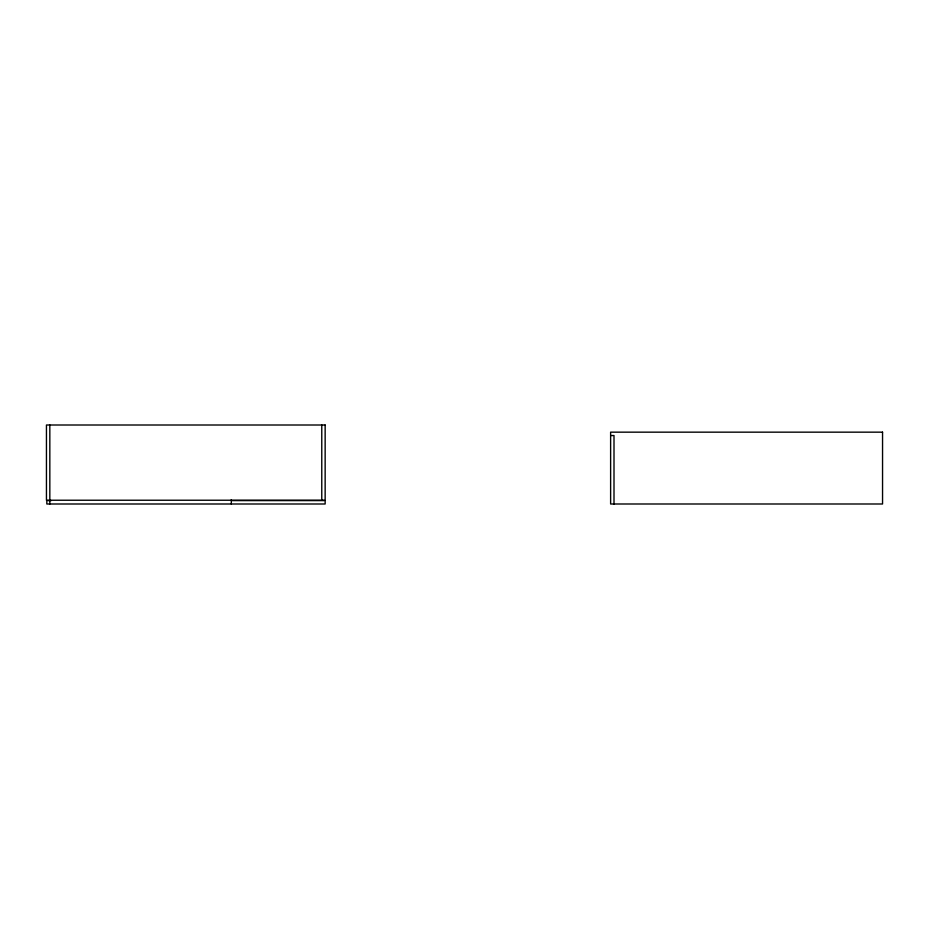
<?xml version="1.0" encoding="UTF-8"?>
<svg xmlns="http://www.w3.org/2000/svg" width="929" height="929" viewBox="0 0 929 929"><rect width="100%" height="100%" fill="white"/><g stroke="black" fill="none" stroke-linecap="round" stroke-linejoin="round"><path stroke-width="1.39" d="M610.62 435.538L613.999 435.538L613.999 503.994M51.176 500.603L46.822 500.603L46.822 503.994L325.15 503.994L325.15 500.603L231.309 500.603M321.771 425.006L321.771 500.232M231.309 499.663L231.309 503.994M49.829 425.006L49.829 503.994M325.15 425.006L46.45 425.006L46.45 500.232L325.15 500.232L325.15 425.006M882.55 432.159L610.62 432.159L610.62 503.994L882.55 503.994L882.55 432.159"/></g></svg>
